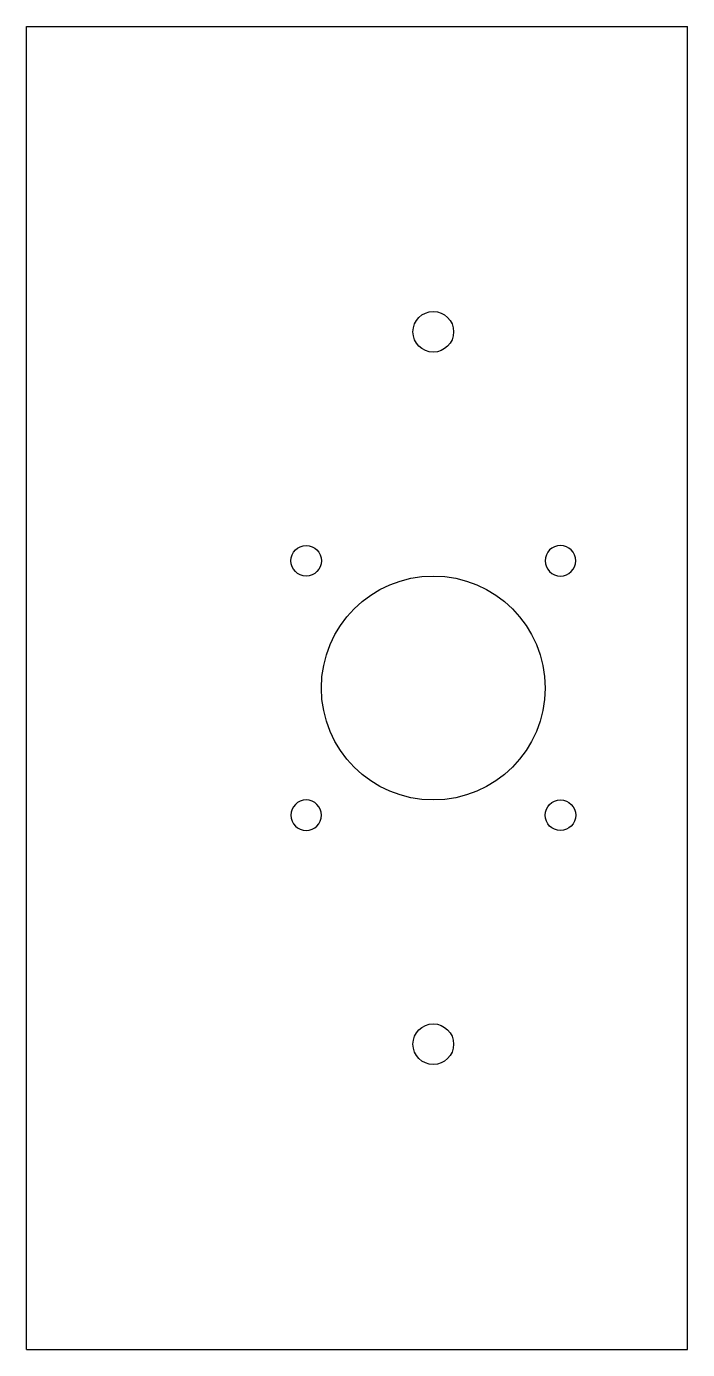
# Model space of a CAD drawing. Extents: x 0 to 65, y -65 to 65.
import ezdxf

# ---------------------------------------------------------------- set-up
doc = ezdxf.new("R2010")
doc.units = 0
doc.layers.add('VISIBLE', color=7, linetype='CONTINUOUS')

msp = doc.modelspace()

# ---------------------------------------------------------------- linework, layer by layer
at = {"layer": 'VISIBLE'}
for p, q in [((0, 65, 125), (65, 65, 125)), ((0, -65, 125), (0, 65, 125)), ((65, -65, 125), (65, 65, 125)), ((0, -65, 125), (65, -65, 125))]:
    msp.add_line(p, q, dxfattribs=at)
for centre, radius in [((40, 35, 125), 2), ((27.5, 12.5, 125), 1.5), ((40, 0, 125), 11), ((52.5, -12.5, 125), 1.5), ((40, -35, 125), 2)]:
    msp.add_circle(centre, radius, dxfattribs=at)
at = {"layer": 'VISIBLE', "extrusion": (0, 0, -1)}
for centre in [(-52.5, 12.5, -125), (-27.5, -12.5, -125)]:
    msp.add_circle(centre, 1.5, dxfattribs=at)

doc.saveas('drawing.dxf')
